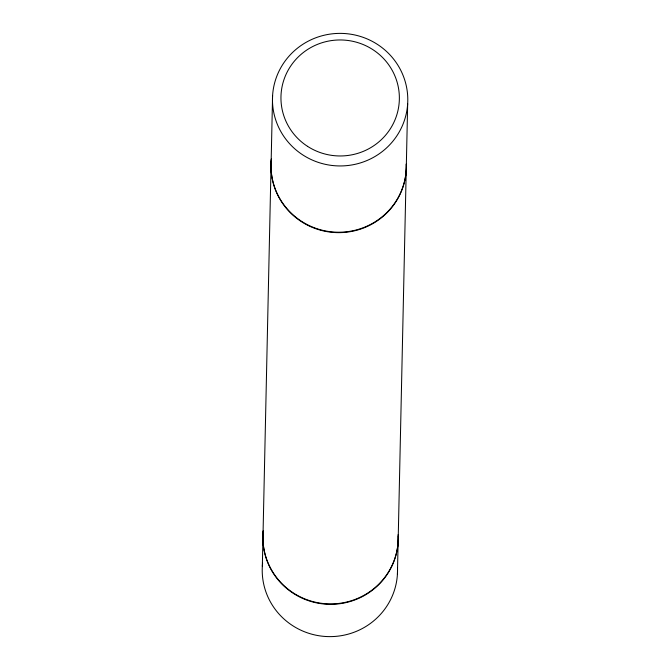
<?xml version="1.0" encoding="UTF-8"?>
<svg xmlns="http://www.w3.org/2000/svg" width="670" height="670" viewBox="0 0 670 670"><rect width="100%" height="100%" fill="white"/><g stroke="black" fill="none" stroke-linecap="round" stroke-linejoin="round"><path stroke-width="1" d="M262.33 566.309L263.034 534.024M263.042 533.596L271.124 162.333M271.141 161.905L272.581 95.634M397.419 574.366L398.122 542.08M398.131 541.653L406.221 170.389M406.229 169.962L407.67 103.691A67.67 66.288 1.2 0 0 309.858 40.351A67.67 66.288 1.2 0 0 302.848 154.954A67.67 66.288 1.2 0 0 407.67 103.691M406.313 163.849A67.67 66.288 1.2 0 1 336.198 232.172A67.67 66.288 1.2 0 1 271.392 158.874M397.503 568.252A67.67 66.288 1.2 0 1 327.387 636.575A67.67 66.288 1.2 0 1 262.59 563.277M398.206 535.966A67.67 66.288 1.2 0 1 328.091 604.29A67.67 66.288 1.2 0 1 263.293 530.992M406.305 164.276A67.67 66.288 1.2 0 1 336.189 232.599A67.67 66.288 1.2 0 1 271.384 159.301M398.173 534.518A67.67 66.288 1.2 0 1 328.627 603.888A67.67 66.288 1.2 0 1 263.302 530.565M307.538 146.345A59.211 58.005 1.2 0 0 399.261 101.488A59.211 58.005 1.2 0 0 313.677 46.062A59.211 58.005 1.2 0 0 307.538 146.345"/></g></svg>
